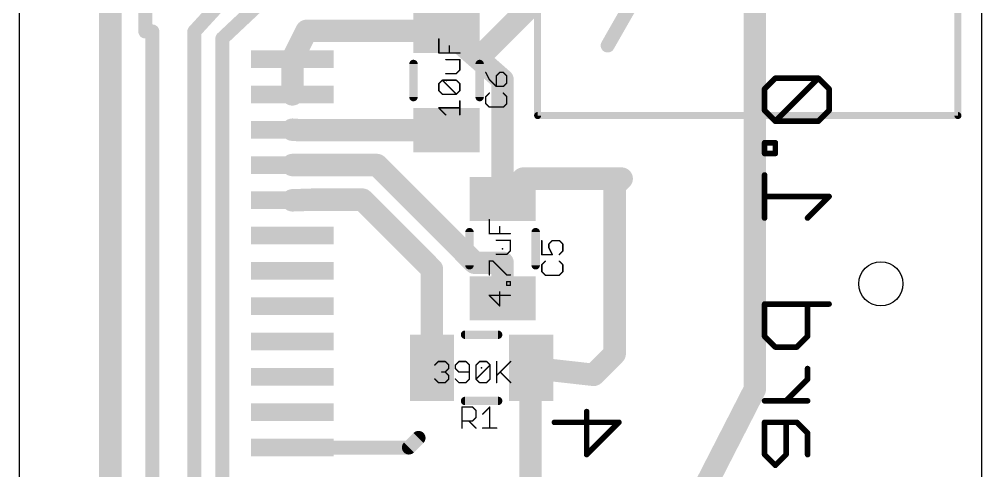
# Model space of a CAD drawing. Extents: x 0 to 17.4, y -0.3 to 29.2.
# Drawn here: x 0 to 17.45, y 10.58 to 18.76 of the extents above; entities that cross this region are included whole.
import ezdxf

# ---------------------------------------------------------------- set-up
doc = ezdxf.new("R2010")
doc.units = 0
for name, color, linetype in [('1', 22, 'CONTINUOUS'), ('122', 253, 'CONTINUOUS'), ('20', 7, 'CONTINUOUS'), ('21', 253, 'CONTINUOUS'), ('23', 7, 'CONTINUOUS'), ('25', 253, 'CONTINUOUS'), ('27', 253, 'CONTINUOUS')]:
    doc.layers.add(name, color=color, linetype=linetype)

# ---------------------------------------------------------------- blocks, each defined once
blk = doc.blocks.new('RECT')
blk.add_solid([(-0.5, -0.5), (0.5, -0.5), (-0.5, 0.5), (0.5, 0.5)])

msp = doc.modelspace()

# ---------------------------------------------------------------- linework, layer by layer
at = {"layer": '1'}
for points, const_width in [([(13.335, 26.797), (13.335, 12.054)], 0.4064), ([(1.651, 26.035), (1.651, 5.207)], 0.4064), ([(2.286, 18.542), (2.286, 23.876)], 0.254), ([(10.668, 18.288), (12.192, 20.955)], 0.254), ([(3.683, 18.415), (5.842, 20.447)], 0.254), ([(4.572, 20.066), (3.175, 18.542)], 0.254), ([(10.287, 20.0207), (8.3189, 18.0526)], 0.4064), ([(4.953, 18.042), (5.21, 18.553)], 0.4064), ([(5.21, 18.553), (7.747, 18.553)], 0.4064), ([(7.747, 18.553), (8.3189, 18.0526)], 0.4064), ([(2.413, 18.542), (2.286, 18.542)], 0.254), ([(2.413, 7.162), (2.413, 18.542)], 0.254), ([(3.175, 7.802), (3.175, 18.542)], 0.254), ([(3.683, 10.362), (3.683, 18.415)], 0.254), ([(4.953, 17.402), (4.953, 18.042)], 0.4064), ([(8.3189, 18.0526), (8.763, 17.664)], 0.4064), ([(8.763, 17.664), (8.763, 15.505)], 0.4064), ([(4.953, 16.762), (5.089, 16.753)], 0.4064), ([(5.089, 16.753), (7.747, 16.753)], 0.4064), ([(4.953, 16.122), (6.484, 16.122)], 0.4064), ([(6.484, 16.122), (8.255, 14.351)], 0.4064), ([(9.133, 15.875), (8.763, 15.505)], 0.4064), ([(10.922, 15.875), (9.133, 15.875)], 0.4064), ([(10.795, 15.748), (10.922, 15.875)], 0.4064), ([(10.795, 15.367), (10.795, 15.748)], 0.4064), ([(4.953, 15.482), (5.322, 15.494)], 0.4064), ([(5.322, 15.494), (6.223, 15.494)], 0.4064), ([(6.223, 15.494), (7.482, 14.235)], 0.4064), ([(10.795, 12.7), (10.795, 15.367)], 0.4064), ([(8.255, 14.351), (8.763, 14.351)], 0.4064), ([(8.763, 14.351), (8.763, 13.705)], 0.4064), ([(7.482, 14.235), (7.482, 12.446)], 0.4064), ([(10.414, 12.319), (10.795, 12.7)], 0.4064), ([(9.271, 12.308), (9.282, 12.446)], 0.4064), ([(9.282, 12.446), (10.414, 12.319)], 0.4064), ([(9.271, 7.758), (9.271, 12.308)], 0.4064), ([(13.335, 12.054), (10.414, 6.35)], 0.4064), ([(7.065, 11.002), (7.239, 11.176)], 0.254), ([(4.953, 11.002), (7.065, 11.002)], 0.254)]:
    msp.add_lwpolyline(points, dxfattribs=dict(at, const_width=const_width))
for points, const_width in [([(5.21, 18.6546, 1), (5.21, 18.4514)], 0.2032), ([(5.3008, 18.5074, 1), (5.1192, 18.5986)], 0.2032), ([(7.8139, 18.6295, 1), (7.6801, 18.4765)], 0.2032), ([(7.747, 18.4514, 1), (7.747, 18.6546)], 0.2032), ([(2.286, 18.6055, 1), (2.286, 18.4785)], 0.127), ([(2.2225, 18.542, 1), (2.3495, 18.542)], 0.127), ([(2.4765, 18.542, 1), (2.3495, 18.542)], 0.127), ([(2.413, 18.4785, 1), (2.413, 18.6055)], 0.127), ([(3.2385, 18.542, 1), (3.1115, 18.542)], 0.127), ([(3.1282, 18.5849, 1), (3.2218, 18.4991)], 0.127), ([(3.7465, 18.415, 1), (3.6195, 18.415)], 0.127), ([(3.6395, 18.4612, 1), (3.7265, 18.3688)], 0.127), ([(10.6129, 18.3195, 1), (10.7231, 18.2565)], 0.127), ([(5.0546, 18.042, 1), (4.8514, 18.042)], 0.2032), ([(4.8622, 18.0876, 1), (5.0438, 17.9964)], 0.2032), ([(8.3858, 18.1291, 1), (8.252, 17.9761)], 0.2032), ([(8.2471, 18.1244, 1), (8.3907, 17.9808)], 0.2032), ([(8.252, 17.9761, 1), (8.3858, 18.1291)], 0.2032), ([(8.8646, 17.664, 1), (8.6614, 17.664)], 0.2032), ([(8.6961, 17.5875, 1), (8.8299, 17.7405)], 0.2032), ([(4.8514, 17.402, 1), (5.0546, 17.402)], 0.2032), ([(4.9597, 16.8634, 1), (4.9463, 16.6606)], 0.2032), ([(5.089, 16.8546, 1), (5.089, 16.6514)], 0.2032), ([(5.0823, 16.6516, 1), (5.0957, 16.8544)], 0.2032), ([(7.747, 16.6514, 1), (7.747, 16.8546)], 0.2032), ([(4.953, 16.2236, 1), (4.953, 16.0204)], 0.2032), ([(6.5558, 16.1938, 1), (6.4122, 16.0502)], 0.2032), ([(6.484, 16.0204, 1), (6.484, 16.2236)], 0.2032), ([(9.133, 15.9766, 1), (9.133, 15.7734)], 0.2032), ([(9.2048, 15.8032, 1), (9.0612, 15.9468)], 0.2032), ([(10.9938, 15.8032, 1), (10.8502, 15.9468)], 0.2032), ([(10.922, 15.7734, 1), (10.922, 15.9766)], 0.2032), ([(10.8966, 15.748, 1), (10.6934, 15.748)], 0.2032), ([(10.7232, 15.8198, 1), (10.8668, 15.6762)], 0.2032), ([(4.9497, 15.5835, 1), (4.9563, 15.3805)], 0.2032), ([(5.322, 15.5956, 1), (5.322, 15.3924)], 0.2032), ([(5.3253, 15.3925, 1), (5.3187, 15.5955)], 0.2032), ([(6.2948, 15.5658, 1), (6.1512, 15.4222)], 0.2032), ([(6.223, 15.3924, 1), (6.223, 15.5956)], 0.2032), ([(8.6614, 15.505, 1), (8.8646, 15.505)], 0.2032), ([(8.6912, 15.5768, 1), (8.8348, 15.4332)], 0.2032), ([(10.8966, 15.367, 1), (10.6934, 15.367)], 0.2032), ([(10.6934, 15.367, 1), (10.8966, 15.367)], 0.2032), ([(8.255, 14.4526, 1), (8.255, 14.2494)], 0.2032), ([(8.1832, 14.2792, 1), (8.3268, 14.4228)], 0.2032), ([(8.8646, 14.351, 1), (8.6614, 14.351)], 0.2032), ([(8.763, 14.2494, 1), (8.763, 14.4526)], 0.2032), ([(7.5836, 14.235, 1), (7.3804, 14.235)], 0.2032), ([(7.4102, 14.1632, 1), (7.5538, 14.3068)], 0.2032), ([(8.6614, 13.705, 1), (8.8646, 13.705)], 0.2032), ([(10.6934, 12.7, 1), (10.8966, 12.7)], 0.2032), ([(10.8668, 12.6282, 1), (10.7232, 12.7718)], 0.2032), ([(9.2933, 12.547, 1), (9.2707, 12.345)], 0.2032), ([(9.3833, 12.4379, 1), (9.1807, 12.4541)], 0.2032), ([(7.3804, 12.446, 1), (7.5836, 12.446)], 0.2032), ([(9.3726, 12.308, 1), (9.1694, 12.308)], 0.2032), ([(9.1697, 12.3161, 1), (9.3723, 12.2999)], 0.2032), ([(10.3422, 12.3908, 1), (10.4858, 12.2472)], 0.2032), ([(10.4027, 12.218, 1), (10.4253, 12.42)], 0.2032), ([(13.4254, 12.0077, 1), (13.2446, 12.1003)], 0.2032), ([(13.2334, 12.054, 1), (13.4366, 12.054)], 0.2032), ([(7.2839, 11.1311, 1), (7.1941, 11.2209)], 0.127), ([(4.953, 11.0655, 1), (4.953, 10.9385)], 0.127), ([(7.0201, 11.0469, 1), (7.1099, 10.9571)], 0.127), ([(7.065, 10.9385, 1), (7.065, 11.0655)], 0.127)]:
    msp.add_lwpolyline(points, format="xyb", dxfattribs=dict(at, const_width=const_width))
at = {"layer": '122', "const_width": 0.1016}
for points in [[(13.7077, 17.695), (13.5128, 17.5001)], [(14.4873, 17.695), (13.7077, 17.695)], [(13.7077, 16.9154), (14.4873, 17.695)], [(14.6822, 17.5001), (14.4873, 17.695)], [(13.5128, 17.5001), (13.5128, 17.1103)], [(14.6822, 17.1103), (14.6822, 17.5001)], [(13.5128, 17.1103), (13.7077, 16.9154)], [(14.4873, 16.9154), (14.6822, 17.1103)], [(13.7077, 16.9154), (14.4873, 16.9154)], [(13.7077, 16.5256), (13.5128, 16.5256)], [(13.5128, 16.5256), (13.5128, 16.3307)], [(13.7077, 16.3307), (13.7077, 16.5256)], [(13.5128, 16.3307), (13.7077, 16.3307)], [(13.5128, 15.1613), (13.5128, 15.9409)], [(14.6822, 15.5511), (13.5128, 15.5511)], [(14.2924, 15.1613), (14.6822, 15.5511)], [(14.6822, 13.6021), (13.5128, 13.6021)], [(13.5128, 13.6021), (13.5128, 13.0174)], [(14.2924, 13.0174), (14.2924, 13.6021)], [(13.5128, 13.0174), (13.7077, 12.8225)], [(14.0975, 12.8225), (14.2924, 13.0174)], [(13.7077, 12.8225), (14.0975, 12.8225)], [(14.2924, 12.2378), (14.2924, 12.4327)], [(13.9026, 11.848), (14.2924, 12.2378)], [(13.5128, 11.848), (14.2924, 11.848)], [(10.2875, 10.8735), (10.2875, 11.6531)], [(9.7028, 11.4582), (10.8722, 11.4582)], [(10.8722, 11.4582), (10.2875, 10.8735)], [(14.0975, 11.4582), (13.5128, 11.4582)], [(13.5128, 11.4582), (13.5128, 10.8735)], [(13.9026, 10.8735), (13.9026, 11.4582)], [(14.2924, 11.2633), (14.0975, 11.4582)], [(14.2924, 10.8735), (14.2924, 11.2633)], [(13.5128, 10.8735), (13.7077, 10.6786)], [(13.7077, 10.6786), (13.9026, 10.8735)]]:
    msp.add_lwpolyline(points, dxfattribs=at)
at = {"layer": '122', "const_width": 0.0508}
for points in [[(13.7077, 17.7204, 1), (13.7077, 17.6696)], [(13.7257, 17.677, 1), (13.6897, 17.7129)], [(14.5053, 17.7129, 1), (14.4693, 17.677)], [(14.5053, 17.677, 1), (14.4693, 17.7129)], [(14.4873, 17.6696, 1), (14.4873, 17.7204)], [(13.5382, 17.5001, 1), (13.4874, 17.5001)], [(13.4948, 17.518, 1), (13.5308, 17.4821)], [(14.7076, 17.5001, 1), (14.6568, 17.5001)], [(14.6642, 17.4821, 1), (14.7002, 17.518)], [(13.5308, 17.1282, 1), (13.4948, 17.0923)], [(13.4874, 17.1103, 1), (13.5382, 17.1103)], [(14.6568, 17.1103, 1), (14.7076, 17.1103)], [(14.7002, 17.0923, 1), (14.6642, 17.1282)], [(13.7077, 16.9408, 1), (13.7077, 16.89)], [(13.6897, 16.9333, 1), (13.7257, 16.8974)], [(13.6897, 16.8974, 1), (13.7257, 16.9333)], [(14.4693, 16.9333, 1), (14.5053, 16.8974)], [(14.4873, 16.89, 1), (14.4873, 16.9408)], [(13.5128, 16.551, 1), (13.5128, 16.5002)], [(13.5382, 16.5256, 1), (13.4874, 16.5256)], [(13.7331, 16.5256, 1), (13.6823, 16.5256)], [(13.7077, 16.5002, 1), (13.7077, 16.551)], [(13.5128, 16.3561, 1), (13.5128, 16.3053)], [(13.4874, 16.3307, 1), (13.5382, 16.3307)], [(13.6823, 16.3307, 1), (13.7331, 16.3307)], [(13.7077, 16.3053, 1), (13.7077, 16.3561)], [(13.5382, 15.9409, 1), (13.4874, 15.9409)], [(13.5128, 15.5765, 1), (13.5128, 15.5257)], [(14.7002, 15.5331, 1), (14.6642, 15.569)], [(14.6822, 15.5257, 1), (14.6822, 15.5765)], [(13.4874, 15.1613, 1), (13.5382, 15.1613)], [(14.2744, 15.1792, 1), (14.3104, 15.1433)], [(13.5128, 13.6275, 1), (13.5128, 13.5767)], [(13.5382, 13.6021, 1), (13.4874, 13.6021)], [(14.3178, 13.6021, 1), (14.267, 13.6021)], [(14.6822, 13.5767, 1), (14.6822, 13.6275)], [(13.5308, 13.0353, 1), (13.4948, 12.9994)], [(13.4874, 13.0174, 1), (13.5382, 13.0174)], [(14.267, 13.0174, 1), (14.3178, 13.0174)], [(14.3104, 12.9994, 1), (14.2744, 13.0353)], [(13.7077, 12.8479, 1), (13.7077, 12.7971)], [(13.6897, 12.8045, 1), (13.7257, 12.8404)], [(14.0795, 12.8404, 1), (14.1155, 12.8045)], [(14.0975, 12.7971, 1), (14.0975, 12.8479)], [(14.3178, 12.4327, 1), (14.267, 12.4327)], [(14.267, 12.2378, 1), (14.3178, 12.2378)], [(14.3104, 12.2198, 1), (14.2744, 12.2557)], [(13.5128, 11.8734, 1), (13.5128, 11.8226)], [(13.8846, 11.8659, 1), (13.9206, 11.83)], [(14.2924, 11.8226, 1), (14.2924, 11.8734)], [(10.3129, 11.6531, 1), (10.2621, 11.6531)], [(9.7028, 11.4836, 1), (9.7028, 11.4328)], [(10.8902, 11.4402, 1), (10.8542, 11.4761)], [(10.8722, 11.4328, 1), (10.8722, 11.4836)], [(13.5128, 11.4836, 1), (13.5128, 11.4328)], [(13.5382, 11.4582, 1), (13.4874, 11.4582)], [(13.928, 11.4582, 1), (13.8772, 11.4582)], [(14.1155, 11.4761, 1), (14.0795, 11.4402)], [(14.0975, 11.4328, 1), (14.0975, 11.4836)], [(14.3178, 11.2633, 1), (14.267, 11.2633)], [(14.2744, 11.2453, 1), (14.3104, 11.2812)], [(10.2695, 10.8914, 1), (10.3055, 10.8555)], [(10.2621, 10.8735, 1), (10.3129, 10.8735)], [(13.5308, 10.8914, 1), (13.4948, 10.8555)], [(13.4874, 10.8735, 1), (13.5382, 10.8735)], [(13.8772, 10.8735, 1), (13.928, 10.8735)], [(13.9206, 10.8555, 1), (13.8846, 10.8914)], [(14.267, 10.8735, 1), (14.3178, 10.8735)], [(13.6897, 10.6965, 1), (13.7257, 10.6606)], [(13.6897, 10.6606, 1), (13.7257, 10.6965)]]:
    msp.add_lwpolyline(points, format="xyb", dxfattribs=at)
at = {"layer": '20'}
for p, q in [((0, 29.2), (0, -0.254)), ((17.45, -0.254), (17.45, 29.2))]:
    msp.add_line(p, q, dxfattribs=at)
msp.add_circle((15.621, 13.97), 0.4, dxfattribs=at)
at = {"layer": '21'}
for points, const_width in [([(9.398, 17.018), (9.398, 27.178)], 0.127), ([(17.018, 27.178), (17.018, 17.018)], 0.127), ([(7.147, 17.953), (7.147, 17.353)], 0.1524), ([(8.347, 17.953), (8.347, 17.353)], 0.1524), ([(17.018, 17.018), (9.398, 17.018)], 0.127), ([(8.163, 14.905), (8.163, 14.305)], 0.1524), ([(9.363, 14.905), (9.363, 14.305)], 0.1524), ([(8.682, 13.046), (8.082, 13.046)], 0.1524), ([(8.682, 11.846), (8.082, 11.846)], 0.1524)]:
    msp.add_lwpolyline(points, dxfattribs=dict(at, const_width=const_width))
for points, const_width in [([(7.1851, 17.953, 1), (7.1089, 17.953)], 0.0762), ([(8.3851, 17.953, 1), (8.3089, 17.953)], 0.0762), ([(7.1089, 17.353, 1), (7.1851, 17.353)], 0.0762), ([(8.3089, 17.353, 1), (8.3851, 17.353)], 0.0762), ([(9.3662, 17.018, 1), (9.4298, 17.018)], 0.0635), ([(9.398, 17.0497, 1), (9.398, 16.9863)], 0.0635), ([(16.9863, 17.018, 1), (17.0497, 17.018)], 0.0635), ([(17.018, 16.9863, 1), (17.018, 17.0497)], 0.0635), ([(8.2011, 14.905, 1), (8.1249, 14.905)], 0.0762), ([(9.4011, 14.905, 1), (9.3249, 14.905)], 0.0762), ([(8.1249, 14.305, 1), (8.2011, 14.305)], 0.0762), ([(9.3249, 14.305, 1), (9.4011, 14.305)], 0.0762), ([(8.082, 13.0841, 1), (8.082, 13.0079)], 0.0762), ([(8.682, 13.0079, 1), (8.682, 13.0841)], 0.0762), ([(8.082, 11.8841, 1), (8.082, 11.8079)], 0.0762), ([(8.682, 11.8079, 1), (8.682, 11.8841)], 0.0762)]:
    msp.add_lwpolyline(points, format="xyb", dxfattribs=dict(at, const_width=const_width))
at = {"layer": '23'}
for p in [(7.747, 17.653), (8.763, 14.605), (8.382, 12.446)]:
    msp.add_point(p, dxfattribs=at)
at = {"layer": '25', "const_width": 0.0254}
for points in [[(8.4579, 17.7997), (8.5214, 17.6726)], [(8.7121, 17.7997), (8.6485, 17.7362)], [(8.7756, 17.7997), (8.7121, 17.7997)], [(8.8392, 17.7362), (8.7756, 17.7997)], [(8.5214, 17.6726), (8.6485, 17.5455)], [(8.6485, 17.7362), (8.6485, 17.5455)], [(8.8392, 17.609), (8.8392, 17.7362)], [(8.6485, 17.5455), (8.7756, 17.5455)], [(8.7756, 17.5455), (8.8392, 17.609)], [(8.5214, 17.4255), (8.4579, 17.3619)], [(8.4579, 17.3619), (8.4579, 17.2348)], [(8.8392, 17.3619), (8.7756, 17.4255)], [(8.8392, 17.2348), (8.8392, 17.3619)], [(8.4579, 17.2348), (8.5214, 17.1713)], [(8.5214, 17.1713), (8.7756, 17.1713)], [(8.7756, 17.1713), (8.8392, 17.2348)], [(9.4739, 14.7517), (9.4739, 14.4975)], [(9.601, 14.6882), (9.6645, 14.7517)], [(9.601, 14.6246), (9.601, 14.6882)], [(9.6645, 14.7517), (9.7916, 14.7517)], [(9.7916, 14.7517), (9.8552, 14.6882)], [(9.8552, 14.6882), (9.8552, 14.561)], [(9.4739, 14.4975), (9.6645, 14.4975)], [(9.6645, 14.4975), (9.601, 14.6246)], [(9.8552, 14.561), (9.7916, 14.4975)], [(9.5374, 14.3775), (9.4739, 14.3139)], [(9.4739, 14.3139), (9.4739, 14.1868)], [(9.8552, 14.3139), (9.7916, 14.3775)], [(9.8552, 14.1868), (9.8552, 14.3139)], [(9.4739, 14.1868), (9.5374, 14.1233)], [(9.5374, 14.1233), (9.7916, 14.1233)], [(9.7916, 14.1233), (9.8552, 14.1868)], [(8.0273, 11.3538), (8.0273, 11.7351)], [(8.0273, 11.7351), (8.2179, 11.7351)], [(8.2179, 11.7351), (8.2815, 11.6716)], [(8.4015, 11.608), (8.5286, 11.7351)], [(8.5286, 11.7351), (8.5286, 11.3538)], [(8.2815, 11.5445), (8.2179, 11.4809)], [(8.2815, 11.6716), (8.2815, 11.5445)], [(8.2179, 11.4809), (8.0273, 11.4809)], [(8.1544, 11.4809), (8.2815, 11.3538)], [(8.4015, 11.3538), (8.6557, 11.3538)]]:
    msp.add_lwpolyline(points, dxfattribs=at)
at = {"layer": '25', "const_width": 0.0127}
for points in [[(8.4636, 17.8025, 1), (8.4522, 17.7969)], [(8.7121, 17.8061, 1), (8.7121, 17.7934)], [(8.7166, 17.7952, 1), (8.7076, 17.8042)], [(8.7801, 17.8042, 1), (8.7712, 17.7952)], [(8.7756, 17.7934, 1), (8.7756, 17.8061)], [(8.5259, 17.6771, 1), (8.5169, 17.6681)], [(8.5158, 17.6698, 1), (8.5271, 17.6754)], [(8.644, 17.7406, 1), (8.653, 17.7317)], [(8.6549, 17.7362, 1), (8.6422, 17.7362)], [(8.8455, 17.7362, 1), (8.8329, 17.7362)], [(8.8347, 17.7317, 1), (8.8437, 17.7406)], [(8.6485, 17.5518, 1), (8.6485, 17.5391)], [(8.6422, 17.5455, 1), (8.6549, 17.5455)], [(8.644, 17.541, 1), (8.653, 17.55)], [(8.7712, 17.55, 1), (8.7801, 17.541)], [(8.7756, 17.5391, 1), (8.7756, 17.5518)], [(8.8329, 17.609, 1), (8.8455, 17.609)], [(8.8437, 17.6046, 1), (8.8347, 17.6135)], [(8.4642, 17.3619, 1), (8.4515, 17.3619)], [(8.4534, 17.3664, 1), (8.4624, 17.3575)], [(8.5259, 17.421, 1), (8.5169, 17.43)], [(8.7801, 17.43, 1), (8.7712, 17.421)], [(8.8455, 17.3619, 1), (8.8329, 17.3619)], [(8.8347, 17.3575, 1), (8.8437, 17.3664)], [(8.4515, 17.2348, 1), (8.4642, 17.2348)], [(8.4624, 17.2393, 1), (8.4534, 17.2303)], [(8.5214, 17.1776, 1), (8.5214, 17.1649)], [(8.5169, 17.1668, 1), (8.5259, 17.1758)], [(8.7712, 17.1758, 1), (8.7801, 17.1668)], [(8.7756, 17.1649, 1), (8.7756, 17.1776)], [(8.8329, 17.2348, 1), (8.8455, 17.2348)], [(8.8437, 17.2303, 1), (8.8347, 17.2393)], [(9.4802, 14.7517, 1), (9.4675, 14.7517)], [(9.6073, 14.6882, 1), (9.5946, 14.6882)], [(9.5965, 14.6926, 1), (9.6055, 14.6837)], [(9.6645, 14.7581, 1), (9.6645, 14.7454)], [(9.669, 14.7472, 1), (9.66, 14.7562)], [(9.7961, 14.7562, 1), (9.7872, 14.7472)], [(9.7916, 14.7454, 1), (9.7916, 14.7581)], [(9.8615, 14.6882, 1), (9.8489, 14.6882)], [(9.8507, 14.6837, 1), (9.8597, 14.6926)], [(9.4675, 14.4975, 1), (9.4802, 14.4975)], [(9.4739, 14.5038, 1), (9.4739, 14.4911)], [(9.6067, 14.6274, 1), (9.5953, 14.6218)], [(9.5946, 14.6246, 1), (9.6073, 14.6246)], [(9.6589, 14.4947, 1), (9.6702, 14.5003)], [(9.6645, 14.4911, 1), (9.6645, 14.5038)], [(9.7872, 14.502, 1), (9.7961, 14.493)], [(9.8489, 14.561, 1), (9.8615, 14.561)], [(9.8597, 14.5566, 1), (9.8507, 14.5655)], [(9.4802, 14.3139, 1), (9.4675, 14.3139)], [(9.4694, 14.3184, 1), (9.4784, 14.3095)], [(9.5419, 14.373, 1), (9.5329, 14.382)], [(9.7961, 14.382, 1), (9.7872, 14.373)], [(9.8615, 14.3139, 1), (9.8489, 14.3139)], [(9.8507, 14.3095, 1), (9.8597, 14.3184)], [(9.4675, 14.1868, 1), (9.4802, 14.1868)], [(9.4784, 14.1913, 1), (9.4694, 14.1823)], [(9.5374, 14.1296, 1), (9.5374, 14.1169)], [(9.7916, 14.1169, 1), (9.7916, 14.1296)], [(9.8489, 14.1868, 1), (9.8615, 14.1868)], [(9.8597, 14.1823, 1), (9.8507, 14.1913)], [(9.5329, 14.1188, 1), (9.5419, 14.1278)], [(9.7872, 14.1278, 1), (9.7961, 14.1188)], [(8.0336, 11.7351, 1), (8.0209, 11.7351)], [(8.0273, 11.7415, 1), (8.0273, 11.7288)], [(8.2224, 11.7396, 1), (8.2135, 11.7306)], [(8.2179, 11.7288, 1), (8.2179, 11.7415)], [(8.5349, 11.7351, 1), (8.5222, 11.7351)], [(8.5331, 11.7306, 1), (8.5241, 11.7396)], [(8.2879, 11.6716, 1), (8.2752, 11.6716)], [(8.2752, 11.5445, 1), (8.2879, 11.5445)], [(8.277, 11.6671, 1), (8.286, 11.6761)], [(8.286, 11.54, 1), (8.277, 11.549)], [(8.397, 11.6125, 1), (8.406, 11.6035)], [(8.0209, 11.3538, 1), (8.0336, 11.3538)], [(8.0273, 11.4873, 1), (8.0273, 11.4746)], [(8.1589, 11.4854, 1), (8.1499, 11.4764)], [(8.2135, 11.4854, 1), (8.2224, 11.4764)], [(8.2179, 11.4746, 1), (8.2179, 11.4873)], [(8.277, 11.3493, 1), (8.286, 11.3583)], [(8.4015, 11.3601, 1), (8.4015, 11.3475)], [(8.5222, 11.3538, 1), (8.5349, 11.3538)], [(8.6557, 11.3475, 1), (8.6557, 11.3601)]]:
    msp.add_lwpolyline(points, format="xyb", dxfattribs=at)
at = {"layer": '27', "const_width": 0.0127}
for points in [[(7.6133, 18.4075, 1), (7.6006, 18.4075)], [(7.6006, 18.1533, 1), (7.6133, 18.1533)], [(7.607, 18.1597, 1), (7.607, 18.147)], [(7.804, 18.2804, 1), (7.7913, 18.2804)], [(7.7913, 18.1533, 1), (7.804, 18.1533)], [(7.9883, 18.147, 1), (7.9883, 18.1597)], [(7.7341, 18.0397, 1), (7.7341, 18.027)], [(7.9947, 18.0333, 1), (7.982, 18.0333)], [(7.9883, 18.027, 1), (7.9883, 18.0397)], [(7.982, 17.8427, 1), (7.9947, 17.8427)], [(7.9928, 17.8382, 1), (7.9838, 17.8472)], [(7.6705, 17.6655, 1), (7.6705, 17.6528)], [(7.675, 17.6636, 1), (7.666, 17.6546)], [(7.675, 17.6546, 1), (7.666, 17.6636)], [(7.7341, 17.7855, 1), (7.7341, 17.7728)], [(7.9203, 17.7836, 1), (7.9292, 17.7746)], [(7.9292, 17.6636, 1), (7.9203, 17.6546)], [(7.9247, 17.7728, 1), (7.9247, 17.7855)], [(7.9247, 17.6528, 1), (7.9247, 17.6655)], [(7.6133, 17.5956, 1), (7.6006, 17.5956)], [(7.6006, 17.4685, 1), (7.6133, 17.4685)], [(7.6025, 17.6001, 1), (7.6115, 17.5911)], [(7.6115, 17.4729, 1), (7.6025, 17.464)], [(7.9947, 17.5956, 1), (7.982, 17.5956)], [(7.982, 17.4685, 1), (7.9947, 17.4685)], [(7.9838, 17.5911, 1), (7.9928, 17.6001)], [(7.9928, 17.464, 1), (7.9838, 17.4729)], [(7.6705, 17.4113, 1), (7.6705, 17.3986)], [(7.666, 17.4004, 1), (7.675, 17.4094)], [(7.9203, 17.4094, 1), (7.9292, 17.4004)], [(7.9203, 17.4004, 1), (7.9292, 17.4094)], [(7.9247, 17.3986, 1), (7.9247, 17.4113)], [(7.9947, 17.2849, 1), (7.982, 17.2849)], [(7.607, 17.1642, 1), (7.607, 17.1515)], [(7.6115, 17.1623, 1), (7.6025, 17.1533)], [(7.9883, 17.1515, 1), (7.9883, 17.1642)], [(7.7296, 17.0262, 1), (7.7386, 17.0352)], [(7.982, 17.0307, 1), (7.9947, 17.0307)], [(8.5277, 15.1327, 1), (8.515, 15.1327)], [(8.7184, 15.0056, 1), (8.7057, 15.0056)], [(8.5214, 14.8848, 1), (8.5214, 14.8721)], [(8.515, 14.8785, 1), (8.5277, 14.8785)], [(8.7057, 14.8785, 1), (8.7184, 14.8785)], [(8.9027, 14.8721, 1), (8.9027, 14.8848)], [(8.6485, 14.7648, 1), (8.6485, 14.7521)], [(8.9091, 14.7585, 1), (8.8964, 14.7585)], [(8.9027, 14.7521, 1), (8.9027, 14.7648)], [(8.6485, 14.5106, 1), (8.6485, 14.4979)], [(8.8347, 14.5088, 1), (8.8436, 14.4998)], [(8.8391, 14.4979, 1), (8.8391, 14.5106)], [(8.8964, 14.5678, 1), (8.9091, 14.5678)], [(8.9072, 14.5633, 1), (8.8982, 14.5723)], [(8.5277, 14.3843, 1), (8.515, 14.3843)], [(8.5214, 14.3906, 1), (8.5214, 14.3779)], [(8.5894, 14.3888, 1), (8.5804, 14.3798)], [(8.5849, 14.3779, 1), (8.5849, 14.3906)], [(8.515, 14.1301, 1), (8.5277, 14.1301)], [(8.8391, 14.1364, 1), (8.8391, 14.1237)], [(8.8347, 14.1256, 1), (8.8436, 14.1346)], [(8.9027, 14.1237, 1), (8.9027, 14.1364)], [(8.8391, 14.0129, 1), (8.8391, 14.0002)], [(8.8455, 14.0065, 1), (8.8328, 14.0065)], [(8.9091, 14.0065, 1), (8.8964, 14.0065)], [(8.9027, 14.0002, 1), (8.9027, 14.0129)], [(8.7184, 13.823, 1), (8.7057, 13.823)], [(8.8391, 13.9493, 1), (8.8391, 13.9366)], [(8.8328, 13.943, 1), (8.8455, 13.943)], [(8.8964, 13.943, 1), (8.9091, 13.943)], [(8.9027, 13.9366, 1), (8.9027, 13.9493)], [(8.5214, 13.7658, 1), (8.5214, 13.7531)], [(8.5259, 13.7639, 1), (8.5169, 13.7549)], [(8.9027, 13.7531, 1), (8.9027, 13.7658)], [(8.7057, 13.5688, 1), (8.7184, 13.5688)], [(8.7075, 13.5643, 1), (8.7165, 13.5733)], [(7.5964, 12.567, 1), (7.5964, 12.5543)], [(7.6009, 12.5561, 1), (7.5919, 12.5651)], [(7.728, 12.5651, 1), (7.719, 12.5561)], [(7.7235, 12.5543, 1), (7.7235, 12.567)], [(7.9706, 12.567, 1), (7.9706, 12.5543)], [(7.9751, 12.5561, 1), (7.9661, 12.5651)], [(8.1022, 12.5651, 1), (8.0932, 12.5561)], [(8.0977, 12.5543, 1), (8.0977, 12.567)], [(8.3448, 12.567, 1), (8.3448, 12.5543)], [(8.3493, 12.5561, 1), (8.3403, 12.5651)], [(8.4764, 12.5651, 1), (8.4675, 12.5561)], [(8.4719, 12.5543, 1), (8.4719, 12.567)], [(8.6618, 12.5606, 1), (8.6491, 12.5606)], [(8.9142, 12.5561, 1), (8.9052, 12.5651)], [(7.5284, 12.5016, 1), (7.5374, 12.4926)], [(7.7934, 12.4971, 1), (7.7807, 12.4971)], [(7.7807, 12.4335, 1), (7.7934, 12.4335)], [(7.7826, 12.4926, 1), (7.7916, 12.5016)], [(7.7916, 12.429, 1), (7.7826, 12.438)], [(7.9134, 12.4971, 1), (7.9007, 12.4971)], [(7.9007, 12.4335, 1), (7.9134, 12.4335)], [(7.9026, 12.5016, 1), (7.9116, 12.4926)], [(7.9116, 12.438, 1), (7.9026, 12.429)], [(8.1676, 12.4971, 1), (8.1549, 12.4971)], [(8.1568, 12.4926, 1), (8.1658, 12.5016)], [(8.2876, 12.4971, 1), (8.2749, 12.4971)], [(8.2768, 12.5016, 1), (8.2858, 12.4926)], [(8.5418, 12.4971, 1), (8.5291, 12.4971)], [(8.54, 12.4926, 1), (8.531, 12.5016)], [(8.531, 12.4926, 1), (8.54, 12.5016)], [(7.5374, 12.2473, 1), (7.5284, 12.2384)], [(7.66, 12.3763, 1), (7.66, 12.3636)], [(7.728, 12.3745, 1), (7.719, 12.3655)], [(7.719, 12.3745, 1), (7.728, 12.3655)], [(7.7235, 12.3636, 1), (7.7235, 12.3763)], [(7.7934, 12.3064, 1), (7.7807, 12.3064)], [(7.7807, 12.2429, 1), (7.7934, 12.2429)], [(7.7826, 12.3019, 1), (7.7916, 12.3109)], [(7.7916, 12.2384, 1), (7.7826, 12.2473)], [(7.9116, 12.2473, 1), (7.9026, 12.2384)], [(7.9706, 12.3763, 1), (7.9706, 12.3636)], [(7.9661, 12.3655, 1), (7.9751, 12.3745)], [(8.1549, 12.2429, 1), (8.1676, 12.2429)], [(8.1658, 12.2384, 1), (8.1568, 12.2473)], [(8.1613, 12.3636, 1), (8.1613, 12.3763)], [(8.2858, 12.2473, 1), (8.2768, 12.2384)], [(8.2768, 12.2473, 1), (8.2858, 12.2384)], [(8.2749, 12.2429, 1), (8.2876, 12.2429)], [(8.5291, 12.2429, 1), (8.5418, 12.2429)], [(8.54, 12.2384, 1), (8.531, 12.2473)], [(8.651, 12.3109, 1), (8.66, 12.3019)], [(8.7235, 12.3745, 1), (8.7146, 12.3655)], [(7.5964, 12.1857, 1), (7.5964, 12.173)], [(7.5919, 12.1748, 1), (7.6009, 12.1838)], [(7.719, 12.1838, 1), (7.728, 12.1748)], [(7.7235, 12.173, 1), (7.7235, 12.1857)], [(7.9706, 12.1857, 1), (7.9706, 12.173)], [(7.9661, 12.1748, 1), (7.9751, 12.1838)], [(8.0932, 12.1838, 1), (8.1022, 12.1748)], [(8.0977, 12.173, 1), (8.0977, 12.1857)], [(8.3448, 12.1857, 1), (8.3448, 12.173)], [(8.3403, 12.1748, 1), (8.3493, 12.1838)], [(8.4675, 12.1838, 1), (8.4764, 12.1748)], [(8.4719, 12.173, 1), (8.4719, 12.1857)], [(8.6491, 12.1793, 1), (8.6618, 12.1793)], [(8.9052, 12.1748, 1), (8.9142, 12.1838)]]:
    msp.add_lwpolyline(points, format="xyb", dxfattribs=at)
at = {"layer": '27', "const_width": 0.0254}
for points in [[(7.607, 18.1533), (7.607, 18.4075)], [(7.9883, 18.1533), (7.607, 18.1533)], [(7.7976, 18.1533), (7.7976, 18.2804)], [(7.9883, 18.0333), (7.7341, 18.0333)], [(7.9883, 17.8427), (7.9883, 18.0333)], [(7.9247, 17.7791), (7.9883, 17.8427)], [(7.607, 17.5956), (7.6705, 17.6591)], [(7.6705, 17.6591), (7.9247, 17.6591)], [(7.9247, 17.4049), (7.6705, 17.6591)], [(7.7341, 17.7791), (7.9247, 17.7791)], [(7.9247, 17.6591), (7.9883, 17.5956)], [(7.607, 17.4685), (7.607, 17.5956)], [(7.6705, 17.4049), (7.607, 17.4685)], [(7.9883, 17.4685), (7.9247, 17.4049)], [(7.9883, 17.5956), (7.9883, 17.4685)], [(7.9247, 17.4049), (7.6705, 17.4049)], [(7.9883, 17.0307), (7.9883, 17.2849)], [(7.7341, 17.0307), (7.607, 17.1578)], [(7.607, 17.1578), (7.9883, 17.1578)], [(8.5214, 14.8785), (8.5214, 15.1327)], [(8.712, 14.8785), (8.712, 15.0056)], [(8.9027, 14.8785), (8.5214, 14.8785)], [(8.9027, 14.7585), (8.6485, 14.7585)], [(8.9027, 14.5678), (8.9027, 14.7585)], [(8.6485, 14.5043), (8.8391, 14.5043)], [(8.8391, 14.5043), (8.9027, 14.5678)], [(8.5214, 14.1301), (8.5214, 14.3843)], [(8.5214, 14.3843), (8.5849, 14.3843)], [(8.5849, 14.3843), (8.8391, 14.1301)], [(8.8391, 14.1301), (8.9027, 14.1301)], [(8.8391, 13.943), (8.8391, 14.0065)], [(8.8391, 14.0065), (8.9027, 14.0065)], [(8.9027, 14.0065), (8.9027, 13.943)], [(8.712, 13.5688), (8.712, 13.823)], [(8.9027, 13.943), (8.8391, 13.943)], [(8.9027, 13.7594), (8.5214, 13.7594)], [(8.5214, 13.7594), (8.712, 13.5688)], [(7.5329, 12.4971), (7.5964, 12.5606)], [(7.5964, 12.5606), (7.7235, 12.5606)], [(7.7235, 12.5606), (7.7871, 12.4971)], [(7.9706, 12.5606), (7.9071, 12.4971)], [(8.0977, 12.5606), (7.9706, 12.5606)], [(8.1613, 12.4971), (8.0977, 12.5606)], [(8.2813, 12.4971), (8.3448, 12.5606)], [(8.3448, 12.5606), (8.4719, 12.5606)], [(8.4719, 12.5606), (8.5355, 12.4971)], [(8.6555, 12.5606), (8.6555, 12.1793)], [(8.6555, 12.3064), (8.9097, 12.5606)], [(7.7871, 12.4335), (7.7235, 12.37)], [(7.7871, 12.4971), (7.7871, 12.4335)], [(7.9071, 12.4971), (7.9071, 12.4335)], [(7.9071, 12.4335), (7.9706, 12.37)], [(8.1613, 12.2429), (8.1613, 12.4971)], [(8.2813, 12.2429), (8.2813, 12.4971)], [(8.2813, 12.2429), (8.5355, 12.4971)], [(8.5355, 12.4971), (8.5355, 12.2429)], [(7.5964, 12.1793), (7.5329, 12.2429)], [(7.7235, 12.37), (7.66, 12.37)], [(7.7235, 12.37), (7.7871, 12.3064)], [(7.7871, 12.2429), (7.7235, 12.1793)], [(7.7871, 12.3064), (7.7871, 12.2429)], [(7.9071, 12.2429), (7.9706, 12.1793)], [(7.9706, 12.37), (8.1613, 12.37)], [(8.0977, 12.1793), (8.1613, 12.2429)], [(8.3448, 12.1793), (8.2813, 12.2429)], [(8.5355, 12.2429), (8.4719, 12.1793)], [(8.719, 12.37), (8.9097, 12.1793)], [(7.7235, 12.1793), (7.5964, 12.1793)], [(7.9706, 12.1793), (8.0977, 12.1793)], [(8.4719, 12.1793), (8.3448, 12.1793)]]:
    msp.add_lwpolyline(points, dxfattribs=at)

# ---------------------------------------------------------------- block references
at = {"layer": '1'}
for p, xscale, yscale, rotation in [((7.747, 18.553), 0.8, 1.2, 270), ((4.953, 18.042), 0.32, 1.5, 90), ((4.953, 17.402), 0.32, 1.5, 90), ((7.747, 16.753), 0.8, 1.2, 270), ((4.953, 16.762), 0.32, 1.5, 90), ((4.953, 16.122), 0.32, 1.5, 90), ((8.763, 15.505), 0.8, 1.2, 270), ((4.953, 15.482), 0.32, 1.5, 90), ((4.953, 14.842), 0.32, 1.5, 90), ((4.953, 14.202), 0.32, 1.5, 90), ((8.763, 13.705), 0.8, 1.2, 270), ((4.953, 13.562), 0.32, 1.5, 90), ((4.953, 12.922), 0.32, 1.5, 90), ((7.482, 12.446), 0.8, 1.2, 180), ((9.282, 12.446), 0.8, 1.2, 180), ((4.953, 12.282), 0.32, 1.5, 90), ((4.953, 11.642), 0.32, 1.5, 90), ((4.953, 11.002), 0.32, 1.5, 90)]:
    msp.add_blockref('RECT', p, dxfattribs=dict(at, xscale=xscale, yscale=yscale, rotation=rotation))

doc.saveas('drawing.dxf')
